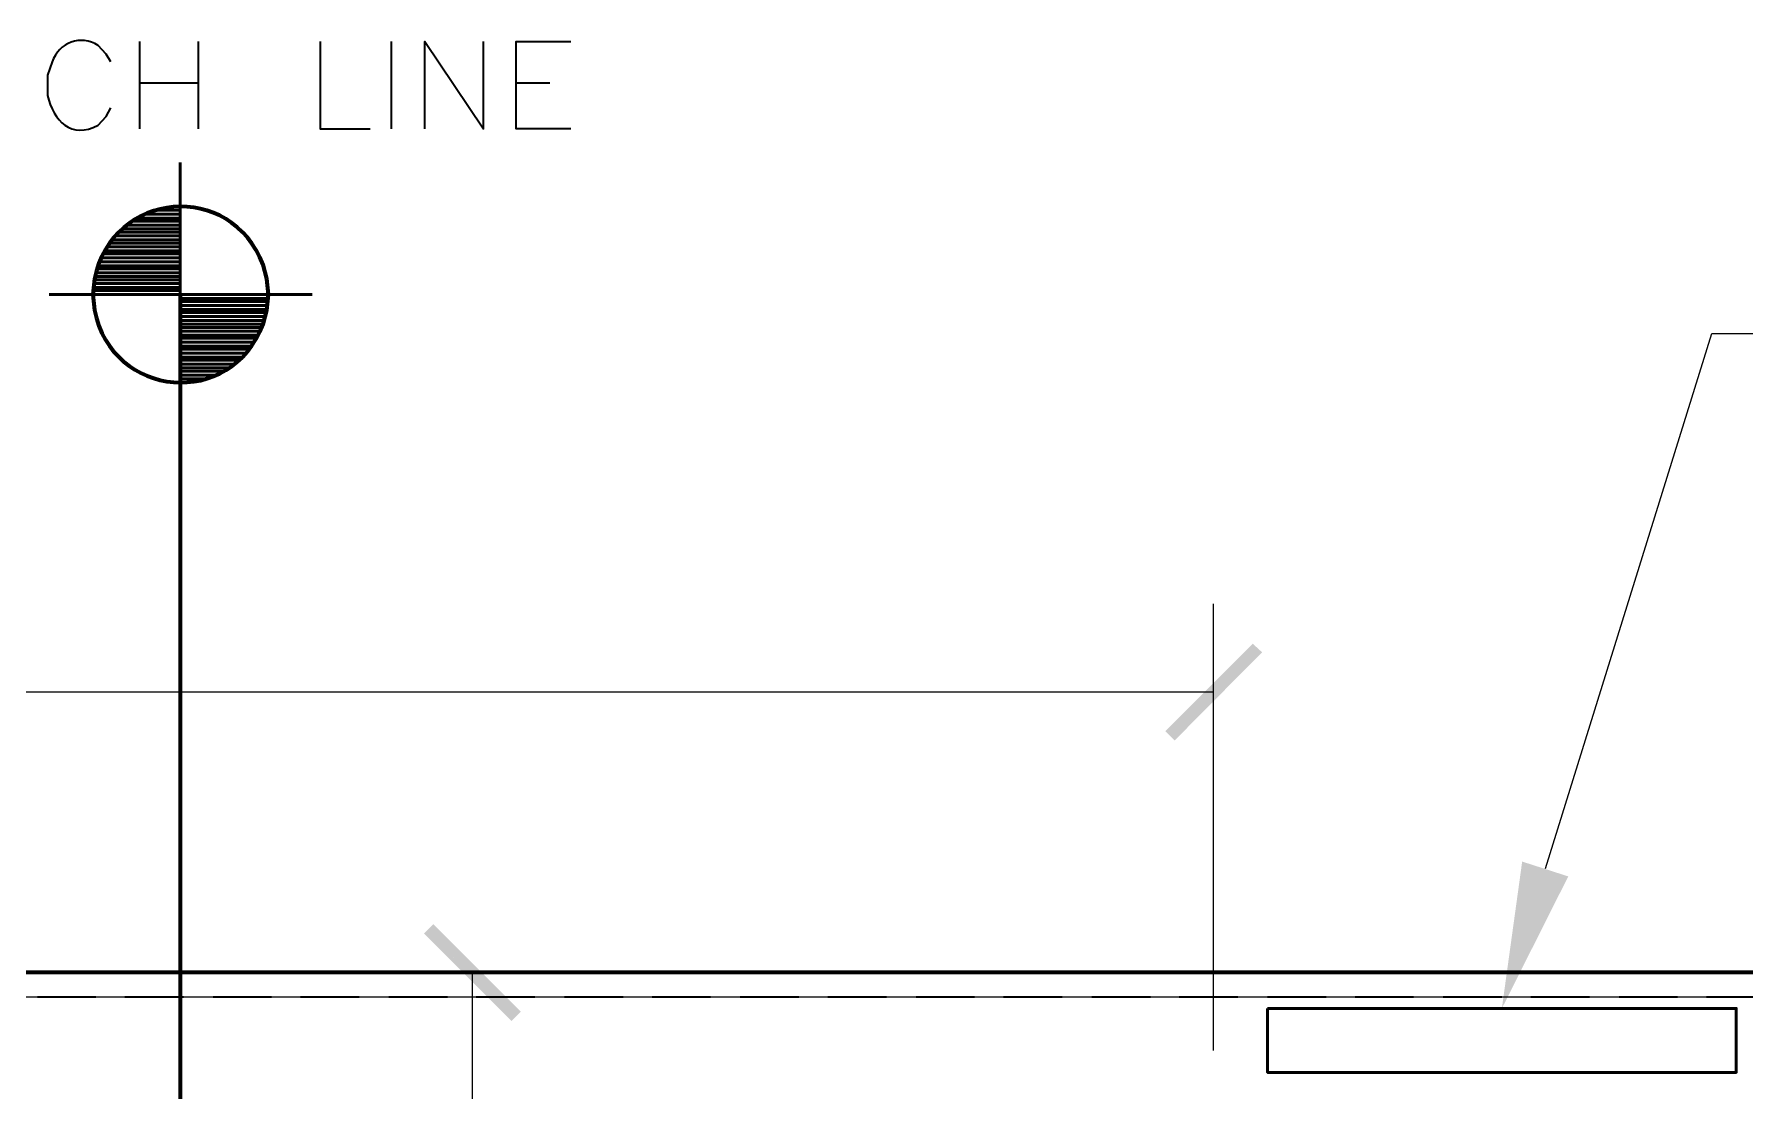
# Model space of a CAD drawing. Header units: inches. Extents: x 5 to 516, y -193 to 129.
# Drawn here: x 99.97 to 107.27, y -79.89 to -75.38 of the extents above; entities that cross this region are included whole.
import ezdxf

# ---------------------------------------------------------------- set-up
doc = ezdxf.new("R2010")
doc.units = ezdxf.units.IN
doc.header["$MEASUREMENT"] = 0
for name, color, linetype in [('Highlight', 210, 'Continuous'), ('PDF4_Geometry', 7, 'Continuous'), ('PDF4_Solid Fills', 7, 'Continuous')]:
    doc.layers.add(name, color=color, linetype=linetype)

msp = doc.modelspace()

# ---------------------------------------------------------------- linework, layer by layer
at = {"layer": 'Highlight'}
msp.add_line((23.3387434, -79.4896516), (137.6392915, -79.4896516), dxfattribs=at)
at = {"layer": 'PDF4_Geometry', "lineweight": 35}
for points in [[(100.2987562, -75.4996508), (100.2787562, -75.4663175), (100.2454229, -75.4296508)], [(100.4220879, -75.4129843), (100.4220879, -75.7863177)], [(100.672088, -75.4129843), (100.672088, -75.7863177)], [(101.1920906, -75.4129843), (101.1920906, -75.7863177), (101.4054239, -75.7863177)], [(101.4954218, -75.4129843), (101.4954218, -75.7863177)], [(101.6387561, -75.786316), (101.6387561, -75.4129827), (101.8887561, -75.786316), (101.8887561, -75.4129827)], [(102.2620905, -75.786316), (102.0287572, -75.786316), (102.0287572, -75.4129827), (102.2620905, -75.4129827)], [(100.0487562, -75.4996508), (100.0287562, -75.5563175), (100.0287562, -75.6429842)], [(100.4220879, -75.5896506), (100.672088, -75.5896506)], [(102.0287572, -75.5896506), (102.1720905, -75.5896506)], [(100.2454229, -75.7696509), (100.2787562, -75.7329842), (100.2987562, -75.6963175)], [(99.985422, -79.4896516), (100.2354221, -79.4896516)], [(100.3587572, -79.4896516), (100.6087572, -79.4896516)], [(100.7354221, -79.4896516), (100.9854221, -79.4896516)], [(101.1087572, -79.4896516), (101.3587573, -79.4896516)], [(101.4854222, -79.4896516), (101.7354222, -79.4896516)], [(101.8587573, -79.4896516), (102.1087573, -79.4896516)], [(102.2354222, -79.4896516), (102.4854222, -79.4896516)], [(102.6087574, -79.4896516), (102.8587574, -79.4896516)], [(102.9854223, -79.4896516), (103.2354223, -79.4896516)], [(103.3587574, -79.4896516), (103.6087574, -79.4896516)], [(103.7354223, -79.4896516), (103.9854224, -79.4896516)], [(104.1087575, -79.4896516), (104.3587575, -79.4896516)], [(104.4854224, -79.4896516), (104.7354224, -79.4896516)], [(104.8587575, -79.4896516), (105.1087576, -79.4896516)], [(105.2354225, -79.4896516), (105.4854225, -79.4896516)], [(105.6087576, -79.4896516), (105.8587576, -79.4896516)], [(105.9854225, -79.4896516), (106.2354225, -79.4896516)], [(106.3587577, -79.4896516), (106.6087577, -79.4896516)], [(106.7354226, -79.4896516), (106.9854226, -79.4896516)], [(107.1087577, -79.4896516), (107.3587577, -79.4896516)]]:
    msp.add_lwpolyline(points, dxfattribs=at)
at = {"layer": 'PDF4_Geometry', "lineweight": 50}
for points in [[(100.5954244, -75.9296503), (100.5954244, -77.0563171)], [(100.4887553, -76.1329822), (100.595422, -76.1329822)], [(100.3687568, -76.1963163), (100.5954234, -76.1963163)], [(100.388756, -76.1796503), (100.5954226, -76.1796503)], [(100.4154215, -76.1663176), (100.5954216, -76.1663176)], [(100.4454237, -76.1496516), (100.5954237, -76.1496516)], [(100.2920898, -76.2729833), (100.5954232, -76.2729833)], [(100.3054226, -76.2596505), (100.5954226, -76.2596505)], [(100.3187554, -76.2429811), (100.5954221, -76.2429811)], [(100.3320882, -76.2263151), (100.5954216, -76.2263151)], [(100.3487542, -76.2129823), (100.5954209, -76.2129823)], [(100.2487549, -76.3529834), (100.5954216, -76.3529834)], [(100.2554213, -76.3363174), (100.5954213, -76.3363174)], [(100.262091, -76.319648), (100.5954244, -76.319648)], [(100.2720872, -76.3063153), (100.5954206, -76.3063153)], [(100.2820902, -76.2896493), (100.5954236, -76.2896493)], [(100.2254225, -76.4296504), (100.5954225, -76.4296504)], [(100.2287557, -76.4163176), (100.5954224, -76.4163176)], [(100.2320889, -76.3996516), (100.5954222, -76.3996516)], [(100.2387553, -76.3829822), (100.595422, -76.3829822)], [(100.2420885, -76.3696494), (100.5954218, -76.3696494)], [(100.0354234, -76.4929811), (101.1587568, -76.4929811)], [(100.2220893, -76.4629823), (100.5954226, -76.4629823)], [(100.2220893, -76.4763151), (100.5954226, -76.4763151)], [(100.2254225, -76.4463164), (100.5954225, -76.4463164)], [(100.9720893, -76.5096505), (100.5954226, -76.5096505)], [(100.9720893, -76.5229833), (100.5954226, -76.5229833)], [(100.9687561, -76.5396493), (100.5954228, -76.5396493)], [(100.9654229, -76.5563153), (100.5954229, -76.5563153)], [(100.9620897, -76.5696481), (100.595423, -76.5696481)], [(100.938754, -76.6496516), (100.5954206, -76.6496516)], [(100.9587565, -76.5863174), (100.5954232, -76.5863174)], [(100.9554233, -76.6029834), (100.5954233, -76.6029834)], [(100.9487569, -76.6196494), (100.5954236, -76.6196494)], [(100.9454237, -76.6329822), (100.5954237, -76.6329822)], [(100.922088, -76.6796504), (100.5954213, -76.6796504)], [(100.9120884, -76.6963164), (100.5954217, -76.6963164)], [(100.9020888, -76.7129824), (100.5954221, -76.7129824)], [(100.9287578, -76.6663176), (100.5954244, -76.6663176)], [(100.8254218, -76.7896493), (100.5954218, -76.7896493)], [(100.888756, -76.7263152), (100.5954226, -76.7263152)], [(100.8754232, -76.7429811), (100.5954232, -76.7429811)], [(100.8620904, -76.7596505), (100.5954237, -76.7596505)], [(100.8454244, -76.7729833), (100.5954244, -76.7729833)], [(100.7454217, -76.8363175), (100.5954217, -76.8363175)], [(100.8054227, -76.8063153), (100.5954226, -76.8063153)], [(100.7054233, -76.8529835), (100.5954233, -76.8529835)], [(100.7787571, -76.8196481), (100.5954237, -76.8196481)]]:
    msp.add_lwpolyline(points, dxfattribs=at)
at = {"layer": 'PDF4_Geometry', "lineweight": 70}
for points in [[(100.2287559, -76.4263145), (100.2220893, -76.4929811), (100.2287559, -76.5596478)], [(100.948756, -76.6196478), (100.9654227, -76.5596478), (100.9720893, -76.4929811), (100.9654227, -76.4263145), (100.948756, -76.3663144)], [(100.5954244, -76.4929811), (100.5954244, -100.6696493)], [(134.6320923, -79.969649), (134.6320923, -79.3863156), (26.9620804, -79.3863156)]]:
    msp.add_lwpolyline(points, dxfattribs=at)
at = {"layer": 'PDF4_Geometry', "lineweight": 50}
for points in [[(100.9720911, -76.4929811), (100.5954244, -76.4929811)], [(105.2354225, -79.5396495), (105.2354225, -79.8129829), (107.2354226, -79.8129829), (107.2354226, -79.5396495)]]:
    msp.add_lwpolyline(points, close=True, dxfattribs=at)
at = {"layer": 'PDF4_Geometry', "lineweight": 15}
for points in [[(106.4220884, -78.9429834), (107.1320885, -76.65965), (107.7987552, -76.65965)], [(105.0054216, -79.719649), (105.0054216, -77.8129822)], [(105.0054267, -78.1896501), (91.7987589, -78.1896501), (78.6720913, -78.1896501)], [(101.5920879, -79.3863156), (101.4687545, -79.3863156)], [(101.8420879, -82.8863159), (101.8420879, -79.3863156)]]:
    msp.add_lwpolyline(points, dxfattribs=at)
at = {"layer": 'PDF4_Geometry', "lineweight": 35}
for points in [[(100.2454229, -75.4296508), (100.1705895, -75.3817619), (100.0771451, -75.417373), (100.0487562, -75.4996508)], [(100.0287562, -75.6429842), (100.0549784, -75.750762), (100.1293673, -75.8324286), (100.2454229, -75.7696509)]]:
    msp.add_open_spline(points, degree=3, dxfattribs=at)
at = {"layer": 'PDF4_Geometry', "lineweight": 70}
for points in [[(100.948756, -76.3663144), (100.8120338, -76.0056478), (100.3065337, -76.0469811), (100.2287559, -76.4263145)], [(100.2287559, -76.5596478), (100.3065337, -76.9389812), (100.8120338, -76.9803145), (100.948756, -76.6196478)]]:
    msp.add_open_spline(points, degree=3, dxfattribs=at)
at = {"layer": 'PDF4_Solid Fills', "lineweight": 15, "transparency": 33554559}
for points in [[(104.7987566, -78.3563168), (104.8387566, -78.3963168), (105.1720899, -77.9829834)], [(104.838755, -78.3963152), (105.1720883, -77.9829818), (105.2120883, -78.0196485)]]:
    msp.add_solid(points, dxfattribs=at)
at = {"layer": 'PDF4_Solid Fills', "lineweight": 50, "transparency": 33554559}
for points in [[(106.5187579, -78.9763153), (106.2354246, -79.5396487), (106.3220913, -78.912982)], [(102.0487564, -79.5529823), (101.635423, -79.219649), (101.675423, -79.179649)], [(102.0087546, -79.5929841), (102.0487546, -79.5529841), (101.6354212, -79.2196507)]]:
    msp.add_solid(points, dxfattribs=at)

doc.saveas('drawing.dxf')
